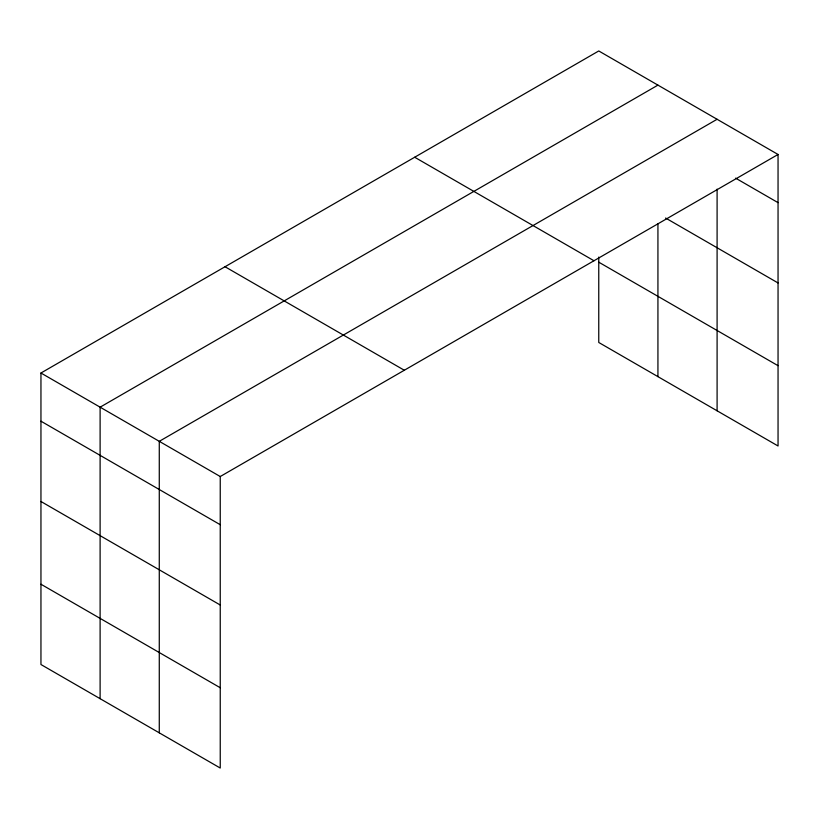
<?xml version="1.0" encoding="UTF-8"?>
<svg xmlns="http://www.w3.org/2000/svg" width="819" height="819" viewBox="0 0 819 819"><rect width="100%" height="100%" fill="white"/><g stroke="black" fill="none" stroke-linecap="round" stroke-linejoin="round"><path stroke-width="1.23" d="M40.95 373.014L220.239 476.525L220.239 768.038L40.95 664.526L40.95 373.014L598.761 50.962L778.05 154.474L778.05 445.986L598.761 342.475L598.761 257.084M657.933 85.125L100.113 407.176L100.113 698.689M717.096 119.277L159.275 441.328L159.275 732.841M220.239 476.525L778.05 154.474M735.595 178.143L778.05 202.651M665.601 218.028L778.05 282.954M598.761 262.172L778.05 365.683M414.69 157.238L593.97 260.749M225.03 266.738L404.31 370.249M40.95 421.191L220.239 524.703M40.95 501.494L220.239 605.006M40.95 584.223L220.239 687.735M717.096 189.128L717.096 410.79M657.933 223.782L657.933 376.638"/></g></svg>
